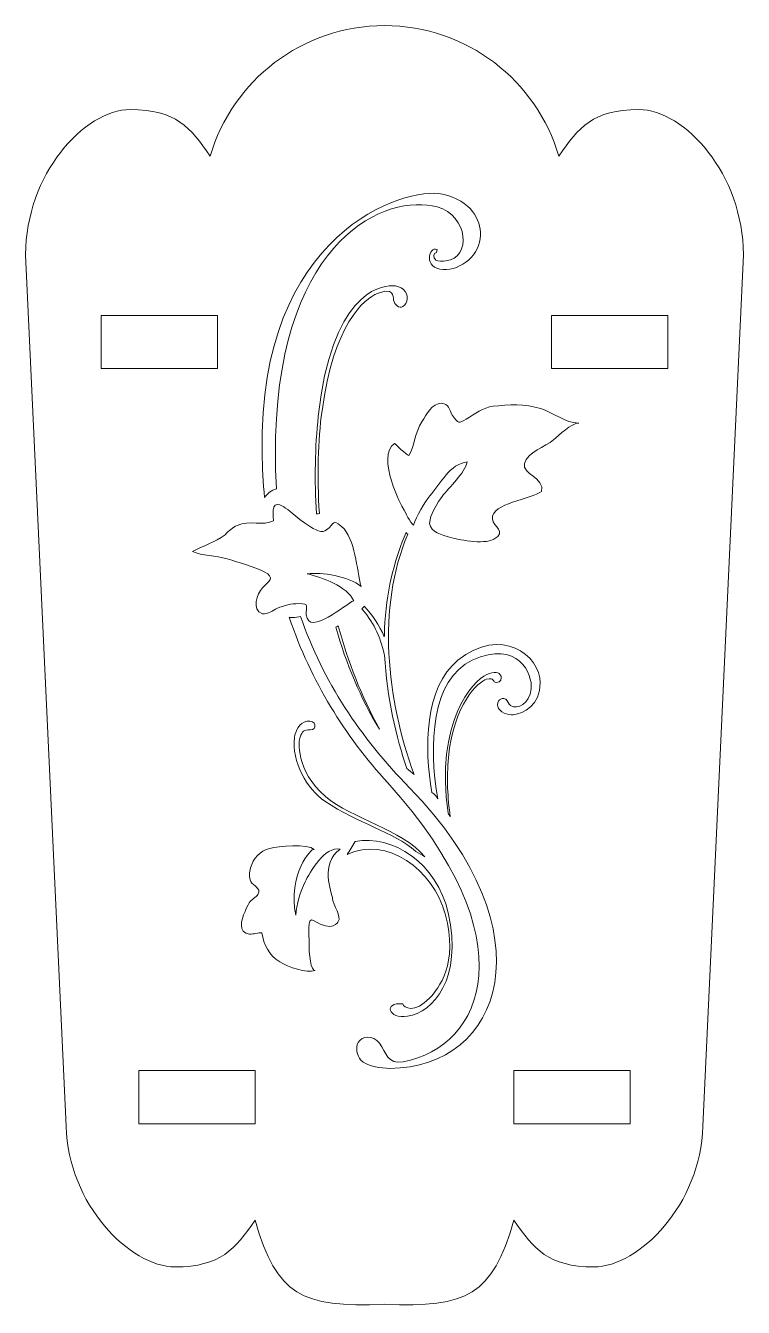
# Model space of a CAD drawing. Header units: centimetres. Extents: x -86 to 44, y 9 to 43.
# Drawn here: x 24 to 28.94, y 10.19 to 19.02 of the extents above; entities that cross this region are included whole.
import ezdxf

# ---------------------------------------------------------------- set-up
doc = ezdxf.new("R2010")
doc.units = ezdxf.units.CM
doc.header["$MEASUREMENT"] = 0
doc.layers.add('layer 1', color=7, linetype='Continuous')

msp = doc.modelspace()

# ---------------------------------------------------------------- linework, layer by layer
at = {"layer": 'layer 1', "color": 242, "lineweight": 9}
for points, knots in [([(26.46798, 10.21479), (27.044, 10.19378), (27.20659, 10.27399), (27.35846, 10.79303), (27.35846, 10.79303), (27.49543, 10.5959), (27.5968, 10.47247), (27.90868, 10.47247), (27.90868, 10.47247), (28.22056, 10.47247), (28.6458, 10.90327), (28.65828, 11.44099), (28.65828, 11.44099), (28.65828, 11.44099), (28.93798, 17.44099), (28.93798, 17.44099), (28.93798, 17.44099), (28.93798, 17.99327), (28.53381, 18.44098), (28.21798, 18.44098), (28.21798, 18.44098), (27.90215, 18.44098), (27.80473, 18.31755), (27.66775, 18.12043), (27.66775, 18.12043), (27.51584, 18.63958), (27.03623, 19.0188), (26.46798, 19.0188), (26.46798, 19.0188), (25.89973, 19.0188), (25.42012, 18.63958), (25.26821, 18.12043), (25.26821, 18.12043), (25.13123, 18.31755), (25.03381, 18.44098), (24.71798, 18.44098), (24.71798, 18.44098), (24.40215, 18.44098), (23.99798, 17.99327), (23.99798, 17.44099), (23.99798, 17.44099), (23.99798, 17.44099), (24.27768, 11.44099), (24.27768, 11.44099), (24.27768, 11.44099), (24.29016, 10.90327), (24.7154, 10.47247), (25.02728, 10.47247), (25.02728, 10.47247), (25.33916, 10.47247), (25.44053, 10.5959), (25.5775, 10.79303), (25.5775, 10.79303), (25.72937, 10.27399), (25.89196, 10.19378), (26.46798, 10.21479)], [0, 0, 0, 0, 0.0666667, 0.0666667, 0.0666667, 0.0666667, 0.1333333, 0.1333333, 0.1333333, 0.1333333, 0.2, 0.2, 0.2, 0.2, 0.2666667, 0.2666667, 0.2666667, 0.2666667, 0.3333333, 0.3333333, 0.3333333, 0.3333333, 0.4, 0.4, 0.4, 0.4, 0.4666667, 0.4666667, 0.4666667, 0.4666667, 0.5333333, 0.5333333, 0.5333333, 0.5333333, 0.6, 0.6, 0.6, 0.6, 0.6666667, 0.6666667, 0.6666667, 0.6666667, 0.7333333, 0.7333333, 0.7333333, 0.7333333, 0.8, 0.8, 0.8, 0.8, 0.8666667, 0.8666667, 0.8666667, 0.8666667, 1, 1, 1, 1]), ([(24.5174, 17.02354), (24.5174, 17.02354), (25.3174, 17.02354), (25.3174, 17.02354), (25.3174, 17.02354), (25.3174, 17.02354), (25.3174, 16.65715), (25.3174, 16.65715), (25.3174, 16.65715), (25.3174, 16.65715), (24.5174, 16.65715), (24.5174, 16.65715), (24.5174, 16.65715), (24.5174, 16.65715), (24.5174, 17.02354), (24.5174, 17.02354)], [0, 0, 0, 0, 0.2, 0.2, 0.2, 0.2, 0.4, 0.4, 0.4, 0.4, 0.6, 0.6, 0.6, 0.6, 1, 1, 1, 1]), ([(27.61855, 17.02355), (27.61855, 17.02355), (28.41855, 17.02355), (28.41855, 17.02355), (28.41855, 17.02355), (28.41855, 17.02355), (28.41855, 16.65716), (28.41855, 16.65716), (28.41855, 16.65716), (28.41855, 16.65716), (27.61855, 16.65716), (27.61855, 16.65716), (27.61855, 16.65716), (27.61855, 16.65716), (27.61855, 17.02355), (27.61855, 17.02355)], [0, 0, 0, 0, 0.2, 0.2, 0.2, 0.2, 0.4, 0.4, 0.4, 0.4, 0.6, 0.6, 0.6, 0.6, 1, 1, 1, 1]), ([(24.77769, 11.82357), (24.77769, 11.82357), (25.57769, 11.82357), (25.57769, 11.82357), (25.57769, 11.82357), (25.57769, 11.82357), (25.57769, 11.45717), (25.57769, 11.45717), (25.57769, 11.45717), (25.57769, 11.45717), (24.77769, 11.45717), (24.77769, 11.45717), (24.77769, 11.45717), (24.77769, 11.45717), (24.77769, 11.82357), (24.77769, 11.82357)], [0, 0, 0, 0, 0.2, 0.2, 0.2, 0.2, 0.4, 0.4, 0.4, 0.4, 0.6, 0.6, 0.6, 0.6, 1, 1, 1, 1]), ([(27.35827, 11.82357), (27.35827, 11.82357), (28.15827, 11.82357), (28.15827, 11.82357), (28.15827, 11.82357), (28.15827, 11.82357), (28.15827, 11.45717), (28.15827, 11.45717), (28.15827, 11.45717), (28.15827, 11.45717), (27.35827, 11.45717), (27.35827, 11.45717), (27.35827, 11.45717), (27.35827, 11.45717), (27.35827, 11.82357), (27.35827, 11.82357)], [0, 0, 0, 0, 0.2, 0.2, 0.2, 0.2, 0.4, 0.4, 0.4, 0.4, 0.6, 0.6, 0.6, 0.6, 1, 1, 1, 1])]:
    msp.add_open_spline(points, degree=3, knots=knots, dxfattribs=at)
at = {"layer": 'layer 1', "color": 177, "lineweight": 9}
for points, knots in [([(25.6423, 15.76916), (25.6607, 15.79684), (25.68788, 15.81869), (25.72385, 15.82941), (25.72385, 15.82941), (25.71717, 15.94447), (25.7149, 16.06311), (25.71827, 16.18657), (25.71827, 16.18657), (25.75613, 17.56365), (26.48523, 17.86441), (26.83042, 17.77063), (26.83042, 17.77063), (27.04551, 17.71213), (27.06782, 17.417), (26.89047, 17.39873), (26.89047, 17.39873), (26.87281, 17.39695), (26.83449, 17.39343), (26.82108, 17.40509), (26.82108, 17.40509), (26.80075, 17.4227), (26.80176, 17.45388), (26.82621, 17.45656), (26.82621, 17.45656), (26.82621, 17.45656), (26.83042, 17.4782), (26.83042, 17.4782), (26.83042, 17.4782), (26.77332, 17.50223), (26.73247, 17.34601), (26.87187, 17.3388), (26.87187, 17.3388), (26.99287, 17.33257), (27.12894, 17.44166), (27.12901, 17.57674), (27.12901, 17.57674), (27.12906, 17.68247), (27.06894, 17.81227), (26.86705, 17.85792), (26.86705, 17.85792), (26.61002, 17.91605), (25.59732, 17.5961), (25.62522, 16.08212), (25.62522, 16.08212), (25.62714, 15.9745), (25.63311, 15.87038), (25.6423, 15.76916)], [0, 0, 0, 0, 0.0769231, 0.0769231, 0.0769231, 0.0769231, 0.1538462, 0.1538462, 0.1538462, 0.1538462, 0.2307692, 0.2307692, 0.2307692, 0.2307692, 0.3076923, 0.3076923, 0.3076923, 0.3076923, 0.3846154, 0.3846154, 0.3846154, 0.3846154, 0.4615385, 0.4615385, 0.4615385, 0.4615385, 0.5384615, 0.5384615, 0.5384615, 0.5384615, 0.6153846, 0.6153846, 0.6153846, 0.6153846, 0.6923077, 0.6923077, 0.6923077, 0.6923077, 0.7692308, 0.7692308, 0.7692308, 0.7692308, 0.8461538, 0.8461538, 0.8461538, 0.8461538, 1, 1, 1, 1]), ([(26.53091, 17.12843), (26.53618, 17.09591), (26.57118, 17.07066), (26.59374, 17.08431), (26.59374, 17.08431), (26.61395, 17.09655), (26.62106, 17.11377), (26.62347, 17.13718), (26.62347, 17.13718), (26.62875, 17.18846), (26.58828, 17.22825), (26.51856, 17.22825), (26.51856, 17.22825), (26.42884, 17.22825), (26.10201, 17.16178), (26.0123, 16.32866), (26.0123, 16.32866), (25.98964, 16.1184), (25.98501, 15.89028), (26.00073, 15.6573), (26.00073, 15.6573), (26.007, 15.6581), (26.01347, 15.65858), (26.02016, 15.65879), (26.02016, 15.65879), (26.00236, 15.91774), (26.01053, 16.16052), (26.03798, 16.3671), (26.03798, 16.3671), (26.11645, 16.95756), (26.32682, 17.13967), (26.42005, 17.17538), (26.42005, 17.17538), (26.53297, 17.21867), (26.52608, 17.15793), (26.53091, 17.12843)], [0, 0, 0, 0, 0.1, 0.1, 0.1, 0.1, 0.2, 0.2, 0.2, 0.2, 0.3, 0.3, 0.3, 0.3, 0.4, 0.4, 0.4, 0.4, 0.5, 0.5, 0.5, 0.5, 0.6, 0.6, 0.6, 0.6, 0.7, 0.7, 0.7, 0.7, 0.8, 0.8, 0.8, 0.8, 1, 1, 1, 1]), ([(27.63128, 16.16622), (27.66761, 16.1969), (27.75434, 16.28219), (27.80666, 16.28246), (27.80666, 16.28246), (27.71221, 16.28189), (27.62947, 16.35599), (27.54176, 16.38271), (27.54176, 16.38271), (27.43888, 16.41404), (27.32107, 16.41075), (27.2154, 16.39781), (27.2154, 16.39781), (27.14587, 16.3893), (27.08965, 16.34459), (27.03086, 16.30965), (27.03086, 16.30965), (26.98277, 16.28108), (26.97407, 16.27512), (26.93663, 16.33454), (26.93663, 16.33454), (26.91016, 16.37659), (26.91483, 16.41511), (26.8597, 16.41829), (26.8597, 16.41829), (26.79489, 16.42209), (26.75675, 16.33899), (26.7256, 16.29125), (26.7256, 16.29125), (26.67723, 16.21734), (26.67681, 16.12817), (26.6346, 16.0581), (26.6346, 16.0581), (26.62224, 16.06196), (26.53433, 16.14041), (26.53778, 16.14275), (26.53778, 16.14275), (26.40325, 16.05302), (26.59546, 15.69415), (26.59546, 15.69415), (26.59546, 15.69415), (26.61472, 15.66853), (26.64285, 15.59337), (26.66851, 15.58055), (26.66851, 15.58055), (26.68774, 15.63827), (26.74196, 15.73736), (26.78041, 15.78227), (26.78041, 15.78227), (26.85729, 15.86553), (26.91589, 16.00179), (27.03769, 16.01461), (27.03769, 16.01461), (27.01845, 15.9377), (26.91589, 15.84155), (26.86465, 15.77744), (26.86465, 15.77744), (26.8326, 15.7326), (26.79417, 15.67493), (26.78133, 15.61726), (26.78133, 15.61726), (26.76258, 15.54206), (26.84103, 15.51915), (26.9001, 15.50176), (26.9001, 15.50176), (26.97589, 15.4795), (27.14522, 15.44321), (27.21947, 15.48303), (27.21947, 15.48303), (27.31676, 15.53519), (27.21516, 15.56532), (27.21074, 15.62368), (27.21074, 15.62368), (27.20263, 15.73119), (27.47655, 15.7577), (27.54923, 15.81063), (27.54923, 15.81063), (27.57265, 15.90974), (27.41072, 15.92736), (27.43146, 16.00481), (27.43146, 16.00481), (27.45244, 16.08323), (27.57514, 16.1188), (27.63128, 16.16622)], [0, 0, 0, 0, 0.0454545, 0.0454545, 0.0454545, 0.0454545, 0.0909091, 0.0909091, 0.0909091, 0.0909091, 0.1363636, 0.1363636, 0.1363636, 0.1363636, 0.1818182, 0.1818182, 0.1818182, 0.1818182, 0.2272727, 0.2272727, 0.2272727, 0.2272727, 0.2727273, 0.2727273, 0.2727273, 0.2727273, 0.3181818, 0.3181818, 0.3181818, 0.3181818, 0.3636364, 0.3636364, 0.3636364, 0.3636364, 0.4090909, 0.4090909, 0.4090909, 0.4090909, 0.4545455, 0.4545455, 0.4545455, 0.4545455, 0.5, 0.5, 0.5, 0.5, 0.5454545, 0.5454545, 0.5454545, 0.5454545, 0.5909091, 0.5909091, 0.5909091, 0.5909091, 0.6363636, 0.6363636, 0.6363636, 0.6363636, 0.6818182, 0.6818182, 0.6818182, 0.6818182, 0.7272727, 0.7272727, 0.7272727, 0.7272727, 0.7727273, 0.7727273, 0.7727273, 0.7727273, 0.8181818, 0.8181818, 0.8181818, 0.8181818, 0.8636364, 0.8636364, 0.8636364, 0.8636364, 0.9090909, 0.9090909, 0.9090909, 0.9090909, 1, 1, 1, 1]), ([(25.62781, 15.14837), (25.58938, 15.10995), (25.55092, 14.99458), (25.62781, 14.96891), (25.62781, 14.96891), (25.66626, 14.96255), (25.69832, 14.99458), (25.73036, 15.00741), (25.73036, 15.00741), (25.77524, 15.02658), (25.82651, 15.03948), (25.87778, 15.03948), (25.87778, 15.03948), (25.96106, 15.03948), (25.92261, 15.02023), (25.92904, 14.96255), (25.92904, 14.96255), (25.94824, 14.80875), (26.20462, 15.03948), (26.2559, 15.0587), (26.2559, 15.0587), (26.211, 15.16119), (26.03798, 15.21889), (25.93543, 15.24453), (25.93543, 15.24453), (26.03798, 15.25734), (26.21743, 15.2285), (26.30714, 15.15801), (26.30714, 15.15801), (26.27512, 15.27336), (26.26869, 15.48166), (26.17259, 15.57137), (26.17259, 15.57137), (26.10211, 15.63551), (26.1149, 15.56498), (26.05722, 15.53935), (26.05722, 15.53935), (25.99955, 15.50728), (25.8329, 15.66752), (25.77524, 15.70598), (25.77524, 15.70598), (25.69188, 15.75723), (25.69832, 15.68034), (25.70472, 15.60979), (25.70472, 15.60979), (25.63423, 15.57137), (25.5381, 15.61628), (25.45478, 15.57777), (25.45478, 15.57777), (25.42274, 15.56498), (25.3971, 15.53935), (25.37146, 15.51369), (25.37146, 15.51369), (25.30097, 15.46242), (25.21767, 15.43681), (25.14714, 15.39833), (25.14714, 15.39833), (25.21124, 15.36631), (25.30738, 15.37267), (25.38431, 15.34705), (25.38431, 15.34705), (25.46762, 15.32142), (25.57014, 15.29579), (25.64063, 15.25734), (25.64063, 15.25734), (25.71757, 15.21889), (25.67269, 15.19327), (25.62781, 15.14837)], [0, 0, 0, 0, 0.0555556, 0.0555556, 0.0555556, 0.0555556, 0.1111111, 0.1111111, 0.1111111, 0.1111111, 0.1666667, 0.1666667, 0.1666667, 0.1666667, 0.2222222, 0.2222222, 0.2222222, 0.2222222, 0.2777778, 0.2777778, 0.2777778, 0.2777778, 0.3333333, 0.3333333, 0.3333333, 0.3333333, 0.3888889, 0.3888889, 0.3888889, 0.3888889, 0.4444444, 0.4444444, 0.4444444, 0.4444444, 0.5, 0.5, 0.5, 0.5, 0.5555556, 0.5555556, 0.5555556, 0.5555556, 0.6111111, 0.6111111, 0.6111111, 0.6111111, 0.6666667, 0.6666667, 0.6666667, 0.6666667, 0.7222222, 0.7222222, 0.7222222, 0.7222222, 0.7777778, 0.7777778, 0.7777778, 0.7777778, 0.8333333, 0.8333333, 0.8333333, 0.8333333, 0.8888889, 0.8888889, 0.8888889, 0.8888889, 1, 1, 1, 1]), ([(26.61643, 15.52796), (26.54622, 15.36687), (26.48745, 15.16216), (26.47048, 14.91116), (26.47048, 14.91116), (26.46829, 14.87771), (26.46724, 14.84396), (26.46679, 14.81024), (26.46679, 14.81024), (26.43223, 14.89128), (26.38576, 14.96144), (26.32852, 15.02155), (26.32852, 15.02155), (26.32358, 15.01516), (26.31802, 15.00926), (26.312, 15.0039), (26.312, 15.0039), (26.38551, 14.92119), (26.43984, 14.81761), (26.46572, 14.69038), (26.46572, 14.69038), (26.46635, 14.68712), (26.46752, 14.68519), (26.46896, 14.68422), (26.46896, 14.68422), (26.48247, 14.39681), (26.55059, 14.11324), (26.62057, 13.90465), (26.62057, 13.90465), (26.63814, 13.89091), (26.65513, 13.87686), (26.67135, 13.86209), (26.67135, 13.86209), (26.48178, 14.38537), (26.41478, 15.00801), (26.6276, 15.51738), (26.6276, 15.51738), (26.62372, 15.52077), (26.62001, 15.52429), (26.61643, 15.52796)], [0, 0, 0, 0, 0.0909091, 0.0909091, 0.0909091, 0.0909091, 0.1818182, 0.1818182, 0.1818182, 0.1818182, 0.2727273, 0.2727273, 0.2727273, 0.2727273, 0.3636364, 0.3636364, 0.3636364, 0.3636364, 0.4545455, 0.4545455, 0.4545455, 0.4545455, 0.5454545, 0.5454545, 0.5454545, 0.5454545, 0.6363636, 0.6363636, 0.6363636, 0.6363636, 0.7272727, 0.7272727, 0.7272727, 0.7272727, 0.8181818, 0.8181818, 0.8181818, 0.8181818, 1, 1, 1, 1]), ([(25.89039, 14.95117), (25.87452, 14.94627), (25.85694, 14.94346), (25.8376, 14.94346), (25.8376, 14.94346), (25.82874, 14.94346), (25.82041, 14.94424), (25.81231, 14.94529), (25.81231, 14.94529), (25.96211, 14.50214), (26.19543, 14.1298), (26.48996, 13.80481), (26.48996, 13.80481), (27.46515, 12.7291), (27.15262, 11.98717), (26.59549, 11.88413), (26.59549, 11.88413), (26.48907, 11.86441), (26.47925, 11.95031), (26.43312, 12.01195), (26.43312, 12.01195), (26.38722, 12.0732), (26.3119, 12.062), (26.28627, 12.01712), (26.28627, 12.01712), (26.26594, 11.98158), (26.27993, 11.92585), (26.30391, 11.89805), (26.30391, 11.89805), (26.34293, 11.85275), (26.44775, 11.83937), (26.50485, 11.83926), (26.50485, 11.83926), (27.27571, 11.83824), (27.61347, 12.775), (26.64035, 13.7715), (26.64035, 13.7715), (26.3, 14.12009), (26.04524, 14.50198), (25.89039, 14.95117)], [0, 0, 0, 0, 0.0909091, 0.0909091, 0.0909091, 0.0909091, 0.1818182, 0.1818182, 0.1818182, 0.1818182, 0.2727273, 0.2727273, 0.2727273, 0.2727273, 0.3636364, 0.3636364, 0.3636364, 0.3636364, 0.4545455, 0.4545455, 0.4545455, 0.4545455, 0.5454545, 0.5454545, 0.5454545, 0.5454545, 0.6363636, 0.6363636, 0.6363636, 0.6363636, 0.7272727, 0.7272727, 0.7272727, 0.7272727, 0.8181818, 0.8181818, 0.8181818, 0.8181818, 1, 1, 1, 1]), ([(26.13295, 14.87747), (26.2038, 14.62612), (26.30266, 14.38623), (26.43305, 14.1753), (26.43305, 14.1753), (26.30894, 14.39996), (26.21613, 14.64149), (26.14958, 14.88544), (26.14958, 14.88544), (26.14431, 14.88252), (26.13875, 14.87984), (26.13295, 14.87747)], [0, 0, 0, 0, 0.25, 0.25, 0.25, 0.25, 0.5, 0.5, 0.5, 0.5, 1, 1, 1, 1]), ([(26.97362, 14.64954), (26.74305, 14.46338), (26.73997, 14.04034), (26.79443, 13.73978), (26.79443, 13.73978), (26.81144, 13.72771), (26.82518, 13.71241), (26.83566, 13.69505), (26.83566, 13.69505), (26.76898, 14.06202), (26.79146, 14.51962), (27.07197, 14.64954), (27.07197, 14.64954), (27.38872, 14.79622), (27.4895, 14.55098), (27.47747, 14.45247), (27.47747, 14.45247), (27.46496, 14.34999), (27.38668, 14.30716), (27.33555, 14.33697), (27.33555, 14.33697), (27.31964, 14.34627), (27.31852, 14.37113), (27.30211, 14.38043), (27.30211, 14.38043), (27.26856, 14.3996), (27.23909, 14.36573), (27.24763, 14.3315), (27.24763, 14.3315), (27.25713, 14.29332), (27.31823, 14.2674), (27.35435, 14.27462), (27.35435, 14.27462), (27.4249, 14.28103), (27.53996, 14.34189), (27.53996, 14.4933), (27.53996, 14.4933), (27.53996, 14.68557), (27.26838, 14.88743), (26.97362, 14.64954)], [0, 0, 0, 0, 0.0909091, 0.0909091, 0.0909091, 0.0909091, 0.1818182, 0.1818182, 0.1818182, 0.1818182, 0.2727273, 0.2727273, 0.2727273, 0.2727273, 0.3636364, 0.3636364, 0.3636364, 0.3636364, 0.4545455, 0.4545455, 0.4545455, 0.4545455, 0.5454545, 0.5454545, 0.5454545, 0.5454545, 0.6363636, 0.6363636, 0.6363636, 0.6363636, 0.7272727, 0.7272727, 0.7272727, 0.7272727, 0.8181818, 0.8181818, 0.8181818, 0.8181818, 1, 1, 1, 1]), ([(27.17034, 14.51838), (27.22754, 14.53366), (27.2103, 14.49654), (27.23827, 14.49537), (27.23827, 14.49537), (27.26915, 14.49405), (27.27533, 14.52582), (27.26995, 14.54073), (27.26995, 14.54073), (27.25993, 14.56826), (27.22282, 14.5733), (27.17125, 14.55082), (27.17125, 14.55082), (27.07277, 14.50786), (26.81702, 14.22004), (26.9051, 13.59562), (26.9051, 13.59562), (26.91029, 13.58785), (26.91547, 13.58009), (26.92037, 13.57217), (26.92037, 13.57217), (26.9029, 13.6991), (26.89493, 13.8411), (26.90808, 13.97874), (26.90808, 13.97874), (26.94324, 14.34638), (27.11439, 14.50353), (27.17034, 14.51838)], [0, 0, 0, 0, 0.125, 0.125, 0.125, 0.125, 0.25, 0.25, 0.25, 0.25, 0.375, 0.375, 0.375, 0.375, 0.5, 0.5, 0.5, 0.5, 0.625, 0.625, 0.625, 0.625, 0.75, 0.75, 0.75, 0.75, 1, 1, 1, 1]), ([(25.95598, 14.17021), (26.00992, 14.16697), (25.99821, 14.24266), (25.93251, 14.22964), (25.93251, 14.22964), (25.88301, 14.21984), (25.85352, 14.16207), (25.84806, 14.11819), (25.84806, 14.11819), (25.82717, 13.95107), (25.93489, 13.76264), (26.05696, 13.67944), (26.05696, 13.67944), (26.2889, 13.5214), (26.52694, 13.47134), (26.68366, 13.33273), (26.68366, 13.33273), (26.70515, 13.32104), (26.7261, 13.30868), (26.74617, 13.29522), (26.74617, 13.29522), (26.58634, 13.48852), (26.24479, 13.55395), (26.06221, 13.71082), (26.06221, 13.71082), (25.85243, 13.89099), (25.87779, 14.09704), (25.887, 14.11999), (25.887, 14.11999), (25.90264, 14.15919), (25.91376, 14.17273), (25.95598, 14.17021)], [0, 0, 0, 0, 0.1111111, 0.1111111, 0.1111111, 0.1111111, 0.2222222, 0.2222222, 0.2222222, 0.2222222, 0.3333333, 0.3333333, 0.3333333, 0.3333333, 0.4444444, 0.4444444, 0.4444444, 0.4444444, 0.5555556, 0.5555556, 0.5555556, 0.5555556, 0.6666667, 0.6666667, 0.6666667, 0.6666667, 0.7777778, 0.7777778, 0.7777778, 0.7777778, 1, 1, 1, 1]), ([(26.88627, 12.90233), (26.97874, 12.5574), (26.84116, 12.39082), (26.77815, 12.32313), (26.77815, 12.32313), (26.67957, 12.21737), (26.59689, 12.25339), (26.59473, 12.28395), (26.59473, 12.28395), (26.45483, 12.29493), (26.49557, 12.17659), (26.62674, 12.19816), (26.62674, 12.19816), (26.80217, 12.22697), (27.00809, 12.45234), (26.90623, 12.90955), (26.90623, 12.90955), (26.8306, 13.24874), (26.52044, 13.45597), (26.26714, 13.40036), (26.26714, 13.40036), (26.24795, 13.37085), (26.22917, 13.34109), (26.2109, 13.31106), (26.2109, 13.31106), (26.47843, 13.44645), (26.80497, 13.20567), (26.88627, 12.90233)], [0, 0, 0, 0, 0.125, 0.125, 0.125, 0.125, 0.25, 0.25, 0.25, 0.25, 0.375, 0.375, 0.375, 0.375, 0.5, 0.5, 0.5, 0.5, 0.625, 0.625, 0.625, 0.625, 0.75, 0.75, 0.75, 0.75, 1, 1, 1, 1]), ([(25.9215, 13.12365), (25.89053, 13.05762), (25.86045, 12.96482), (25.85692, 12.89372), (25.85692, 12.89372), (25.79929, 13.16759), (25.96597, 13.36419), (25.98414, 13.34607), (25.98414, 13.34607), (25.93924, 13.39092), (25.7358, 13.36691), (25.67808, 13.35404), (25.67808, 13.35404), (25.61082, 13.33488), (25.56431, 13.28443), (25.54544, 13.21983), (25.54544, 13.21983), (25.53711, 13.19128), (25.53524, 13.15441), (25.54857, 13.12582), (25.54857, 13.12582), (25.56254, 13.09585), (25.6228, 13.08057), (25.59679, 13.03745), (25.59679, 13.03745), (25.5836, 13.0157), (25.5513, 13.00275), (25.53666, 12.97935), (25.53666, 12.97935), (25.52645, 12.96301), (25.51622, 12.93741), (25.5079, 12.91913), (25.5079, 12.91913), (25.48078, 12.85911), (25.45771, 12.77346), (25.53915, 12.76446), (25.53915, 12.76446), (25.56877, 12.76119), (25.59725, 12.77696), (25.62425, 12.77276), (25.62425, 12.77276), (25.63763, 12.68805), (25.67087, 12.62134), (25.74706, 12.57215), (25.74706, 12.57215), (25.80468, 12.535), (25.93225, 12.49441), (25.99147, 12.51299), (25.99147, 12.51299), (25.96177, 12.50367), (25.94552, 12.63139), (25.94905, 12.70794), (25.94905, 12.70794), (25.95071, 12.74484), (25.93176, 12.88847), (25.97928, 12.85756), (25.97928, 12.85756), (26.11268, 12.77064), (26.14907, 12.84915), (26.14958, 12.84989), (26.14958, 12.84989), (26.17351, 12.88256), (26.11615, 12.96611), (26.11109, 13.00486), (26.11109, 13.00486), (26.10449, 13.05554), (26.02105, 13.24772), (26.16234, 13.3482), (26.16234, 13.3482), (26.06009, 13.37259), (25.95204, 13.18868), (25.9215, 13.12365)], [0, 0, 0, 0, 0.0526316, 0.0526316, 0.0526316, 0.0526316, 0.1052632, 0.1052632, 0.1052632, 0.1052632, 0.1578947, 0.1578947, 0.1578947, 0.1578947, 0.2105263, 0.2105263, 0.2105263, 0.2105263, 0.2631579, 0.2631579, 0.2631579, 0.2631579, 0.3157895, 0.3157895, 0.3157895, 0.3157895, 0.3684211, 0.3684211, 0.3684211, 0.3684211, 0.4210526, 0.4210526, 0.4210526, 0.4210526, 0.4736842, 0.4736842, 0.4736842, 0.4736842, 0.5263158, 0.5263158, 0.5263158, 0.5263158, 0.5789474, 0.5789474, 0.5789474, 0.5789474, 0.6315789, 0.6315789, 0.6315789, 0.6315789, 0.6842105, 0.6842105, 0.6842105, 0.6842105, 0.7368421, 0.7368421, 0.7368421, 0.7368421, 0.7894737, 0.7894737, 0.7894737, 0.7894737, 0.8421053, 0.8421053, 0.8421053, 0.8421053, 0.8947368, 0.8947368, 0.8947368, 0.8947368, 1, 1, 1, 1])]:
    msp.add_open_spline(points, degree=3, knots=knots, dxfattribs=at)
msp.add_open_spline([(26.16234, 13.3482), (26.16187, 13.34622), (26.164, 13.34939), (26.16234, 13.3482)], degree=3, dxfattribs=at)

doc.saveas('drawing.dxf')
